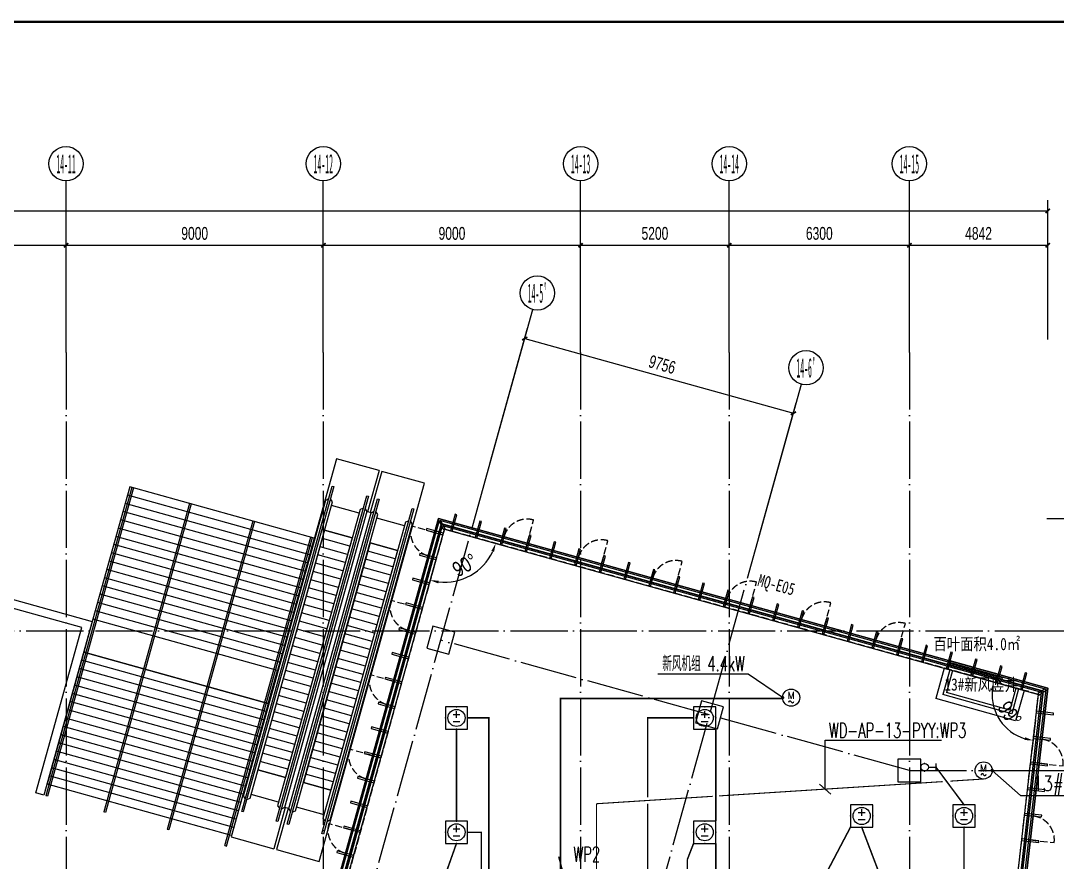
# Model space of a CAD drawing. Extents: x -233336 to 840473, y -28113 to 330904.
# Drawn here: x 84815 to 121074, y 210900 to 240338 of the extents above; entities that cross this region are included whole.
import ezdxf
from ezdxf.enums import TextEntityAlignment as Align
from ezdxf.xclip import XClip

# ---------------------------------------------------------------- set-up
doc = ezdxf.new("R2010")
doc.units = 0
doc.header["$LTSCALE"] = 1000
doc.header["$XCLIPFRAME"] = 2
for name, pattern in [('104-14# 核心筒$0$DOTE', [2.42, 2, -0.2, 0.02, -0.2]), ('14#楼幕墙$0$DASH', [0.35, 0.25, -0.1]), ('DASH', [0.35, 0.25, -0.1]), ('X-104 14#平面$0$$0$DASH', [0.35, 0.25, -0.1])]:
    doc.linetypes.add(name, pattern=pattern)
doc.layers.get('0').update_dxf_attribs({"linetype": 'CONTINUOUS'})
doc.layers.get('Defpoints').update_dxf_attribs({"linetype": 'CONTINUOUS'})
for name, color, linetype in [('104-14# 核心筒$0$01-标注_轴线坐标', 8, 'CONTINUOUS'), ('104-14# 核心筒$0$A-C_玻璃幕墙', 8, 'CONTINUOUS'), ('104-14# 核心筒$0$A_AXIS-轴线', 8, '104-14# 核心筒$0$DOTE'), ('104-14# 核心筒$0$A_STR-砼柱', 8, 'CONTINUOUS'), ('104-14# 核心筒$0$AXIS_TEXT', 7, 'CONTINUOUS'), ('14#楼幕墙$0$A-C_玻璃幕墙', 8, 'CONTINUOUS'), ('14#楼幕墙$0$A-C_窗', 8, 'CONTINUOUS'), ('AXIS_TEXT', 7, 'CONTINUOUS'), ('DIM-动力', 80, 'CONTINUOUS'), ('EQUIP-动力', 80, 'CONTINUOUS'), ('EQUIP-照明', 80, 'CONTINUOUS'), ('WIRE-动力', 50, 'CONTINUOUS'), ('WIRE-动力控制', 160, 'DASH'), ('WIRE-插座', 160, 'CONTINUOUS'), ('X-104 14#平面$0$01-标注_尺寸', 8, 'CONTINUOUS'), ('X-104 14#平面$0$02-TEXT_标注', 9, 'CONTINUOUS'), ('X-104 14#平面$0$02-TEXT_门窗', 9, 'CONTINUOUS'), ('X-104 14#平面$0$A-C_玻璃幕墙', 8, 'CONTINUOUS'), ('X-104 14#平面$0$A-C_窗', 8, 'CONTINUOUS'), ('X-104 14#平面$0$A-E_栏杆', 8, 'CONTINUOUS'), ('X-104 14#平面$0$A-E_楼梯', 8, 'CONTINUOUS'), ('X-104 14#平面$0$A-E_电梯', 8, 'CONTINUOUS'), ('X-104 14#平面$0$A-O_屋面', 8, 'CONTINUOUS'), ('X-104 14#平面$0$A-SUR_保温', 8, 'CONTINUOUS'), ('X-104 14#平面$0$A-TECH_结构', 8, 'CONTINUOUS'), ('X-104 14#平面$0$A_STR-砌块墙', 7, 'CONTINUOUS')]:
    doc.layers.add(name, color=color, linetype=linetype)
doc.layers.add('X-104 14#平面$0$000套内', color=8, linetype='CONTINUOUS', lineweight=30)
doc.layers.add('X-104 14#平面$0$04-不打印_辅助线', color=8, linetype='CONTINUOUS', plot=False)
doc.styles.add('104-14# 核心筒$0$_TCH_AXIS', font='STXIHEI.TTF', dxfattribs={"width": 0.8})
doc.styles.add('104-14# 核心筒$0$_TCH_DIM_T3', font='ros.shx', dxfattribs={"width": 0.705882, "bigfont": 'jd.shx'})
doc.styles.add('_TEL_DIM', font='ROMANS2', dxfattribs={"width": 0.8, "height": 3.5, "bigfont": 'HZDF2'})
doc.styles.add('COMPLEX', font='COMPLEX')
doc.styles.get("Standard").update_dxf_attribs({"font": 'GBENOR', "bigfont": 'GBCBIG'})
doc.styles.add('X-104 14#平面$0$_TCH_DIM_T3', font='ros.shx', dxfattribs={"width": 0.8, "bigfont": 'jd.shx'})
doc.styles.add('X-104 14#平面$0$_TCH_WINDOW', font='STXIHEI.TTF', dxfattribs={"width": 0.75, "height": 3.5})
doc.styles.add('X-104 14#平面$0$Standard', font='STXIHEI.TTF', dxfattribs={"width": 0.8})
doc.dimstyles.new('104-14# 核心筒$0$_TCH_ARCH&&150', dxfattribs={"dimtxt": 446.25, "dimasz": 150, "dimexe": 375, "dimexo": 450, "dimgap": 189.375, "dimtad": 1, "dimdec": 0, "dimzin": 0, "dimdsep": 46, "dimtxsty": '104-14# 核心筒$0$_TCH_DIM_T3', "dimblk": '104-14# 核心筒$0$_ArchTick', "dimcen": 0.09, "dimclrt": 7, "dimazin": 2, "dimtfac": 1, "dimtdec": 0, "dimtix": 1, "dimtmove": 2, "dimatfit": 3, "dimfxl": 0, "dimtolj": 1, "dimtzin": 0, "dimarcsym": 0})
doc.dimstyles.new('X-104 14#平面$0$_TCH_ARROW&&150', dxfattribs={"dimtxt": 525, "dimasz": 300, "dimexe": 375, "dimexo": 450, "dimgap": 150, "dimtad": 1, "dimdec": 0, "dimzin": 0, "dimdsep": 46, "dimtxsty": 'X-104 14#平面$0$_TCH_DIM_T3', "dimcen": 0.09, "dimclrt": 7, "dimazin": 2, "dimtfac": 1, "dimtdec": 0, "dimtix": 1, "dimtmove": 2, "dimatfit": 3, "dimfxl": 0, "dimtolj": 1, "dimtzin": 0, "dimarcsym": 0})

# ---------------------------------------------------------------- blocks, each defined once
blk = doc.blocks.new('$equip$00001811')
blk.add_circle((0, 0), 0.5)
for centre, radius, start, end in [((-0.073, -0.273), 0.0768, 17.22719, 184.21643), ((0.073, -0.227), 0.0769, 197.25914, 5.11794)]:
    blk.add_arc(centre, radius, start, end)
at = {"color": 7, "style": '_TEL_DIM'}
blk.add_attdef('$TEXT$', text='', height=0.4, dxfattribs=at).set_placement((0.001, 0.137), align=Align.MIDDLE_CENTER)
at = {"color": 7, "style": '_TEL_DIM', "flags": 1}
blk.add_attdef('A', text='', height=0.00002, dxfattribs=at).set_placement((0, 0), align=Align.MIDDLE_CENTER)
blk = doc.blocks.new('图框-A1+1-4')
at = {"const_width": 0.5}
blk.add_lwpolyline([(976, 584), (25, 584), (25, 10), (976, 10)], close=True, dxfattribs=at)
blk = doc.blocks.new('14#楼幕墙$0$A$C103B1A8E')
blk.add_lwpolyline([(0, 0), (60, 0), (60, 600), (0, 600)], close=True)
blk = doc.blocks.new('14#楼幕墙$0$A$C678332E3')
blk.add_lwpolyline([(0, 0), (60, 0), (60, 300), (0, 300)], close=True)
blk = doc.blocks.new('14#楼幕墙$0$A$C140B3602')
for name, p, rotation in [('14#楼幕墙$0$A$C678332E3', (83044, 41890), 28.45016047509381), ('14#楼幕墙$0$A$C103B1A8E', (83509, 42400), 163.4518973651107), ('14#楼幕墙$0$A$C103B1A8E', (84372, 42143), 163.4518973651107), ('14#楼幕墙$0$A$C103B1A8E', (82453, 41931), 253.4697301337788), ('14#楼幕墙$0$A$C103B1A8E', (85235, 41887), 163.4518973651107), ('14#楼幕墙$0$A$C103B1A8E', (86097, 41631), 163.4518973651107), ('14#楼幕墙$0$A$C103B1A8E', (86960, 41374), 163.4518973651107), ('14#楼幕墙$0$A$C103B1A8E', (82197, 41068), 253.4697301337788), ('14#楼幕墙$0$A$C103B1A8E', (87823, 41118), 163.4518973651107), ('14#楼幕墙$0$A$C103B1A8E', (88685, 40862), 163.4518973651107), ('14#楼幕墙$0$A$C103B1A8E', (89548, 40605), 163.4518973651107), ('14#楼幕墙$0$A$C103B1A8E', (90411, 40349), 163.4518973651107), ('14#楼幕墙$0$A$C103B1A8E', (81940, 40205), 253.4697301337788), ('14#楼幕墙$0$A$C103B1A8E', (91274, 40092), 163.4518973651107), ('14#楼幕墙$0$A$C103B1A8E', (92136, 39836), 163.4518973651107), ('14#楼幕墙$0$A$C103B1A8E', (92999, 39580), 163.4518973651107), ('14#楼幕墙$0$A$C103B1A8E', (81684, 39343), 253.4697301337788), ('14#楼幕墙$0$A$C103B1A8E', (93862, 39323), 163.4518973651107), ('14#楼幕墙$0$A$C103B1A8E', (94724, 39067), 163.4518973651107), ('14#楼幕墙$0$A$C103B1A8E', (95587, 38811), 163.4518973651107), ('14#楼幕墙$0$A$C103B1A8E', (81428, 38480), 253.4697301337788), ('14#楼幕墙$0$A$C103B1A8E', (96450, 38554), 163.4518973651107), ('14#楼幕墙$0$A$C103B1A8E', (97313, 38298), 163.4518973651107), ('14#楼幕墙$0$A$C103B1A8E', (98175, 38042), 163.4518973651107), ('14#楼幕墙$0$A$C103B1A8E', (99038, 37785), 163.4518973651107), ('14#楼幕墙$0$A$C103B1A8E', (81172, 37617), 253.4697301337788), ('14#楼幕墙$0$A$C103B1A8E', (99901, 37529), 163.4518973651107), ('14#楼幕墙$0$A$C103B1A8E', (100764, 37273), 163.4518973651107), ('14#楼幕墙$0$A$C103B1A8E', (101626, 37016), 163.4518973651107), ('14#楼幕墙$0$A$C103B1A8E', (80916, 36754), 253.4697301337788), ('14#楼幕墙$0$A$C103B1A8E', (102489, 36760), 163.4518973651107), ('14#楼幕墙$0$A$C103B1A8E', (103352, 36504), 163.4518973651107), ('14#楼幕墙$0$A$C678332E3', (103729, 35786), 302.9519313582247), ('14#楼幕墙$0$A$C103B1A8E', (80660, 35891), 253.4697301337788), ('14#楼幕墙$0$A$C103B1A8E', (104255, 35038), 82.45189736510383), ('14#楼幕墙$0$A$C103B1A8E', (80404, 35029), 253.4697301337788), ('14#楼幕墙$0$A$C103B1A8E', (80148, 34166), 253.4697301337788), ('14#楼幕墙$0$A$C103B1A8E', (104136, 34146), 82.45189736510383), ('14#楼幕墙$0$A$C103B1A8E', (104018, 33254), 82.45189736510383), ('14#楼幕墙$0$A$C103B1A8E', (79892, 33303), 253.4697301337788), ('14#楼幕墙$0$A$C103B1A8E', (79636, 32440), 253.4697301337788), ('14#楼幕墙$0$A$C103B1A8E', (103900, 32361), 82.45189736510383), ('14#楼幕墙$0$A$C103B1A8E', (79380, 31577), 253.4697301337788), ('14#楼幕墙$0$A$C103B1A8E', (103782, 31469), 82.45189736510383), ('14#楼幕墙$0$A$C103B1A8E', (79124, 30715), 253.4697301337788), ('14#楼幕墙$0$A$C103B1A8E', (103664, 30577), 82.45189736510383)]:
    blk.add_blockref(name, p, dxfattribs=dict(rotation=rotation))
blk = doc.blocks.new('14#楼幕墙$0$A$C2CD63A88')
at = {"linetype": '14#楼幕墙$0$DASH'}
blk.add_lwpolyline([(0, 670), (0, -170)], dxfattribs=at)
blk.add_arc((0, 670), 840, 270, 0, dxfattribs=at)
blk = doc.blocks.new('14#楼幕墙')
at = {"layer": '14#楼幕墙$0$A-C_玻璃幕墙'}
for p, q in [((92266, 197155), (99427, 222925)), ((94037, 203343), (99462, 222863)), ((94182, 203303), (99566, 222679)), ((99427, 222925), (120742, 216995)), ((99462, 222863), (120687, 216958)), ((99566, 222679), (120524, 216848)), ((94278, 203276), (99636, 222556)), ((99636, 222556), (120415, 216774)), ((117344, 189144), (120524, 216848)), ((117508, 189261), (120687, 216958)), ((117563, 189300), (120742, 216995)), ((117234, 189066), (120415, 216774))]:
    blk.add_line(p, q, dxfattribs=at)
blk.add_lwpolyline([(120742, 216995), (99427, 222925), (92266, 197155), (62308, 195791), (62738, 196820), (22065, 195795), (17309, 179208), (53491, 179840), (52927, 177185), (83500, 178466), (82418, 175654), (109062, 173768), (119297, 188914), (117563, 189300)], close=True, dxfattribs=at)
at = {"layer": '14#楼幕墙$0$A-C_玻璃幕墙', "rotation": 1.000000000000248}
blk.add_blockref('14#楼幕墙$0$A$C140B3602', (17309, 179208), dxfattribs=at)
at = {"layer": '14#楼幕墙$0$A-C_窗'}
for p, rotation in [((102708, 222708), 164.4518973650736), ((98649, 222612), 254.4518973650889), ((105309, 221984), 164.4518973650736), ((107911, 221260), 164.4518973650736), ((110512, 220536), 164.4518973650736), ((113113, 219813), 164.4518973650736), ((97926, 220011), 254.4518973650889), ((115714, 219089), 164.4518973650736), ((97202, 217410), 254.4518973650889), ((121106, 214289), 83.45189736509042), ((96478, 214809), 254.4518973650889), ((120798, 211607), 83.45189736509042), ((95754, 212207), 254.4518973650889)]:
    blk.add_blockref('14#楼幕墙$0$A$C2CD63A88', p, dxfattribs=dict(at, rotation=rotation))
blk = doc.blocks.new('_FZHK')
blk.add_lwpolyline([(-0.5, -0.5), (0.5, -0.5), (0.5, 0.5), (-0.5, 0.5)], close=True)
blk = doc.blocks.new('_AXISO')
blk.add_circle((0, 0), 0.5)
at = {"layer": 'AXIS_TEXT', "style": 'COMPLEX', "width": 1.041667}
blk.add_attdef('A', text='', height=0.56, dxfattribs=at).set_placement((-0.25, -0.28), (0.25, -0.28), align=Align.FIT)
blk = doc.blocks.new('104-14# 核心筒$0$_ArchTick')
at = {"color": 0, "linetype": 'ByBlock', "const_width": 0.4}
blk.add_lwpolyline([(-0.5, -0.5), (0.5, 0.5)], dxfattribs=at)
blk = doc.blocks.new('*D392')
at = {"layer": '104-14# 核心筒$0$01-标注_轴线坐标', "color": 0, "lineweight": -2}
for p, q in [((77400, 229184), (77400, 232859)), ((86400, 229184), (86400, 232859)), ((77400, 232484), (86400, 232484))]:
    blk.add_line(p, q, dxfattribs=at)
at = {"layer": 'Defpoints', "color": 0}
for p in [(86400, 232484), (77400, 228734), (86400, 228734)]:
    blk.add_point(p, dxfattribs=at)
at = {"layer": '104-14# 核心筒$0$01-标注_轴线坐标', "color": 0, "lineweight": -2, "xscale": 150, "yscale": 150, "zscale": 150, "rotation": 180}
blk.add_blockref('104-14# 核心筒$0$_ArchTick', (77400, 232484), dxfattribs=at)
at = {"layer": '104-14# 核心筒$0$01-标注_轴线坐标', "color": 0, "lineweight": -2, "xscale": 150, "yscale": 150, "zscale": 150}
blk.add_blockref('104-14# 核心筒$0$_ArchTick', (86400, 232484), dxfattribs=at)
at = {"layer": '104-14# 核心筒$0$01-标注_轴线坐标', "color": 7, "insert": (81900, 232896), "char_height": 446.2, "attachment_point": 5, "style": '104-14# 核心筒$0$_TCH_DIM_T3'}
blk.add_mtext('\\A1;9000', dxfattribs=at)
blk = doc.blocks.new('*D393')
at = {"layer": '104-14# 核心筒$0$01-标注_轴线坐标', "color": 0, "lineweight": -2}
for p, q in [((86400, 229184), (86400, 232859)), ((95400, 229184), (95400, 232859)), ((86400, 232484), (95400, 232484))]:
    blk.add_line(p, q, dxfattribs=at)
at = {"layer": 'Defpoints', "color": 0}
for p in [(95400, 232484), (86400, 228734), (95400, 228734)]:
    blk.add_point(p, dxfattribs=at)
at = {"layer": '104-14# 核心筒$0$01-标注_轴线坐标', "color": 0, "lineweight": -2, "xscale": 150, "yscale": 150, "zscale": 150, "rotation": 180}
blk.add_blockref('104-14# 核心筒$0$_ArchTick', (86400, 232484), dxfattribs=at)
at = {"layer": '104-14# 核心筒$0$01-标注_轴线坐标', "color": 0, "lineweight": -2, "xscale": 150, "yscale": 150, "zscale": 150}
blk.add_blockref('104-14# 核心筒$0$_ArchTick', (95400, 232484), dxfattribs=at)
at = {"layer": '104-14# 核心筒$0$01-标注_轴线坐标', "color": 7, "insert": (90900, 232896), "char_height": 446.2, "attachment_point": 5, "style": '104-14# 核心筒$0$_TCH_DIM_T3'}
blk.add_mtext('\\A1;9000', dxfattribs=at)
blk = doc.blocks.new('*D394')
at = {"layer": '104-14# 核心筒$0$01-标注_轴线坐标', "color": 0, "lineweight": -2}
for p, q in [((95400, 229184), (95400, 232859)), ((104400, 229184), (104400, 232859)), ((95400, 232484), (104400, 232484))]:
    blk.add_line(p, q, dxfattribs=at)
at = {"layer": 'Defpoints', "color": 0}
for p in [(104400, 232484), (95400, 228734), (104400, 228734)]:
    blk.add_point(p, dxfattribs=at)
at = {"layer": '104-14# 核心筒$0$01-标注_轴线坐标', "color": 0, "lineweight": -2, "xscale": 150, "yscale": 150, "zscale": 150, "rotation": 180}
blk.add_blockref('104-14# 核心筒$0$_ArchTick', (95400, 232484), dxfattribs=at)
at = {"layer": '104-14# 核心筒$0$01-标注_轴线坐标', "color": 0, "lineweight": -2, "xscale": 150, "yscale": 150, "zscale": 150}
blk.add_blockref('104-14# 核心筒$0$_ArchTick', (104400, 232484), dxfattribs=at)
at = {"layer": '104-14# 核心筒$0$01-标注_轴线坐标', "color": 7, "insert": (99900, 232896), "char_height": 446.2, "attachment_point": 5, "style": '104-14# 核心筒$0$_TCH_DIM_T3'}
blk.add_mtext('\\A1;9000', dxfattribs=at)
blk = doc.blocks.new('*D395')
at = {"layer": '104-14# 核心筒$0$01-标注_轴线坐标', "color": 0, "lineweight": -2}
for p, q in [((104400, 229184), (104400, 232859)), ((109600, 229184), (109600, 232859)), ((104400, 232484), (109600, 232484))]:
    blk.add_line(p, q, dxfattribs=at)
at = {"layer": 'Defpoints', "color": 0}
for p in [(109600, 232484), (104400, 228734), (109600, 228734)]:
    blk.add_point(p, dxfattribs=at)
at = {"layer": '104-14# 核心筒$0$01-标注_轴线坐标', "color": 0, "lineweight": -2, "xscale": 150, "yscale": 150, "zscale": 150, "rotation": 180}
blk.add_blockref('104-14# 核心筒$0$_ArchTick', (104400, 232484), dxfattribs=at)
at = {"layer": '104-14# 核心筒$0$01-标注_轴线坐标', "color": 0, "lineweight": -2, "xscale": 150, "yscale": 150, "zscale": 150}
blk.add_blockref('104-14# 核心筒$0$_ArchTick', (109600, 232484), dxfattribs=at)
at = {"layer": '104-14# 核心筒$0$01-标注_轴线坐标', "color": 7, "insert": (107000, 232896), "char_height": 446.2, "attachment_point": 5, "style": '104-14# 核心筒$0$_TCH_DIM_T3'}
blk.add_mtext('\\A1;5200', dxfattribs=at)
blk = doc.blocks.new('*D396')
at = {"layer": '104-14# 核心筒$0$01-标注_轴线坐标', "color": 0, "lineweight": -2}
for p, q in [((109600, 229184), (109600, 232859)), ((115900, 229184), (115900, 232859)), ((109600, 232484), (115900, 232484))]:
    blk.add_line(p, q, dxfattribs=at)
at = {"layer": 'Defpoints', "color": 0}
for p in [(115900, 232484), (109600, 228734), (115900, 228734)]:
    blk.add_point(p, dxfattribs=at)
at = {"layer": '104-14# 核心筒$0$01-标注_轴线坐标', "color": 0, "lineweight": -2, "xscale": 150, "yscale": 150, "zscale": 150, "rotation": 180}
blk.add_blockref('104-14# 核心筒$0$_ArchTick', (109600, 232484), dxfattribs=at)
at = {"layer": '104-14# 核心筒$0$01-标注_轴线坐标', "color": 0, "lineweight": -2, "xscale": 150, "yscale": 150, "zscale": 150}
blk.add_blockref('104-14# 核心筒$0$_ArchTick', (115900, 232484), dxfattribs=at)
at = {"layer": '104-14# 核心筒$0$01-标注_轴线坐标', "color": 7, "insert": (112750, 232896), "char_height": 446.2, "attachment_point": 5, "style": '104-14# 核心筒$0$_TCH_DIM_T3'}
blk.add_mtext('\\A1;6300', dxfattribs=at)
blk = doc.blocks.new('*D397')
at = {"layer": '104-14# 核心筒$0$01-标注_轴线坐标', "color": 0, "lineweight": -2}
for p, q in [((115900, 229184), (115900, 232859)), ((120742, 229184), (120742, 232859)), ((115900, 232484), (120742, 232484))]:
    blk.add_line(p, q, dxfattribs=at)
at = {"layer": 'Defpoints', "color": 0}
for p in [(120742, 232484), (115900, 228734), (120742, 228734)]:
    blk.add_point(p, dxfattribs=at)
at = {"layer": '104-14# 核心筒$0$01-标注_轴线坐标', "color": 0, "lineweight": -2, "xscale": 150, "yscale": 150, "zscale": 150, "rotation": 180}
blk.add_blockref('104-14# 核心筒$0$_ArchTick', (115900, 232484), dxfattribs=at)
at = {"layer": '104-14# 核心筒$0$01-标注_轴线坐标', "color": 0, "lineweight": -2, "xscale": 150, "yscale": 150, "zscale": 150}
blk.add_blockref('104-14# 核心筒$0$_ArchTick', (120742, 232484), dxfattribs=at)
at = {"layer": '104-14# 核心筒$0$01-标注_轴线坐标', "color": 7, "insert": (118321, 232896), "char_height": 446.2, "attachment_point": 5, "style": '104-14# 核心筒$0$_TCH_DIM_T3'}
blk.add_mtext('\\A1;4842', dxfattribs=at)
blk = doc.blocks.new('*D417')
at = {"layer": '104-14# 核心筒$0$01-标注_轴线坐标', "color": 0, "lineweight": -2}
for p, q in [((120710, 214110), (124385, 214110)), ((124010, 210000), (124010, 214110)), ((120710, 210000), (124385, 210000))]:
    blk.add_line(p, q, dxfattribs=at)
at = {"layer": 'Defpoints', "color": 0}
for p in [(120260, 214110), (124010, 214110), (120260, 210000)]:
    blk.add_point(p, dxfattribs=at)
at = {"layer": '104-14# 核心筒$0$01-标注_轴线坐标', "color": 0, "lineweight": -2, "xscale": 150, "yscale": 150, "zscale": 150}
for p, rotation in [((124010, 214110), 90), ((124010, 210000), 270)]:
    blk.add_blockref('104-14# 核心筒$0$_ArchTick', p, dxfattribs=dict(at, rotation=rotation))
at = {"layer": '104-14# 核心筒$0$01-标注_轴线坐标', "color": 7, "insert": (123597, 212055), "char_height": 446.2, "attachment_point": 5, "rotation": 90, "style": '104-14# 核心筒$0$_TCH_DIM_T3'}
blk.add_mtext('\\A1;4110', dxfattribs=at)
blk = doc.blocks.new('*D418')
at = {"layer": '104-14# 核心筒$0$01-标注_轴线坐标', "color": 0, "lineweight": -2}
for p, q in [((120710, 219000), (124385, 219000)), ((124010, 214110), (124010, 219000)), ((120710, 214110), (124385, 214110))]:
    blk.add_line(p, q, dxfattribs=at)
at = {"layer": 'Defpoints', "color": 0}
for p in [(120260, 219000), (124010, 219000), (120260, 214110)]:
    blk.add_point(p, dxfattribs=at)
at = {"layer": '104-14# 核心筒$0$01-标注_轴线坐标', "color": 0, "lineweight": -2, "xscale": 150, "yscale": 150, "zscale": 150}
for p, rotation in [((124010, 219000), 90), ((124010, 214110), 270)]:
    blk.add_blockref('104-14# 核心筒$0$_ArchTick', p, dxfattribs=dict(at, rotation=rotation))
at = {"layer": '104-14# 核心筒$0$01-标注_轴线坐标', "color": 7, "insert": (123597, 216555), "char_height": 446.2, "attachment_point": 5, "rotation": 90, "style": '104-14# 核心筒$0$_TCH_DIM_T3'}
blk.add_mtext('\\A1;4890', dxfattribs=at)
blk = doc.blocks.new('*D419')
at = {"layer": '104-14# 核心筒$0$01-标注_轴线坐标', "color": 0, "lineweight": -2}
for p, q in [((120710, 222925), (124385, 222925)), ((124010, 219000), (124010, 222925)), ((120710, 219000), (124385, 219000))]:
    blk.add_line(p, q, dxfattribs=at)
at = {"layer": 'Defpoints', "color": 0}
for p in [(120260, 222925), (124010, 222925), (120260, 219000)]:
    blk.add_point(p, dxfattribs=at)
at = {"layer": '104-14# 核心筒$0$01-标注_轴线坐标', "color": 0, "lineweight": -2, "xscale": 150, "yscale": 150, "zscale": 150}
for p, rotation in [((124010, 222925), 90), ((124010, 219000), 270)]:
    blk.add_blockref('104-14# 核心筒$0$_ArchTick', p, dxfattribs=dict(at, rotation=rotation))
at = {"layer": '104-14# 核心筒$0$01-标注_轴线坐标', "color": 7, "insert": (123597, 220963), "char_height": 446.2, "attachment_point": 5, "rotation": 90, "style": '104-14# 核心筒$0$_TCH_DIM_T3'}
blk.add_mtext('\\A1;3925', dxfattribs=at)
blk = doc.blocks.new('*D420')
at = {"layer": '104-14# 核心筒$0$01-标注_轴线坐标', "color": 0, "lineweight": -2}
for p, q in [((101239, 224885), (102545, 229581)), ((102445, 229220), (111844, 226605)), ((110638, 222269), (111944, 226966))]:
    blk.add_line(p, q, dxfattribs=at)
at = {"layer": 'Defpoints', "color": 0}
for p in [(111844, 226605), (101118, 224451), (110517, 221836)]:
    blk.add_point(p, dxfattribs=at)
at = {"layer": '104-14# 核心筒$0$01-标注_轴线坐标', "color": 0, "lineweight": -2, "xscale": 150, "yscale": 150, "zscale": 150}
for p, rotation in [((102445, 229220), 164.451897364515), ((111844, 226605), 344.451897364515)]:
    blk.add_blockref('104-14# 核心筒$0$_ArchTick', p, dxfattribs=dict(at, rotation=rotation))
at = {"layer": '104-14# 核心筒$0$01-标注_轴线坐标', "color": 7, "insert": (107255, 228310), "char_height": 446.2, "attachment_point": 5, "rotation": 344.4519, "style": '104-14# 核心筒$0$_TCH_DIM_T3'}
blk.add_mtext('\\A1;9756', dxfattribs=at)
blk = doc.blocks.new('*D474')
at = {"layer": '104-14# 核心筒$0$01-标注_轴线坐标', "color": 0, "lineweight": -2}
for p, q in [((-6010, 229184), (-6010, 234059)), ((120742, 229184), (120742, 234059)), ((-6010, 233684), (120742, 233684))]:
    blk.add_line(p, q, dxfattribs=at)
at = {"layer": 'Defpoints', "color": 0}
for p in [(120742, 233684), (-6010, 228734), (120742, 228734)]:
    blk.add_point(p, dxfattribs=at)
at = {"layer": '104-14# 核心筒$0$01-标注_轴线坐标', "color": 0, "lineweight": -2, "xscale": 150, "yscale": 150, "zscale": 150, "rotation": 180}
blk.add_blockref('104-14# 核心筒$0$_ArchTick', (-6010, 233684), dxfattribs=at)
at = {"layer": '104-14# 核心筒$0$01-标注_轴线坐标', "color": 0, "lineweight": -2, "xscale": 150, "yscale": 150, "zscale": 150}
blk.add_blockref('104-14# 核心筒$0$_ArchTick', (120742, 233684), dxfattribs=at)
at = {"layer": '104-14# 核心筒$0$01-标注_轴线坐标', "color": 7, "insert": (57366, 234096), "char_height": 446.2, "attachment_point": 5, "style": '104-14# 核心筒$0$_TCH_DIM_T3'}
blk.add_mtext('\\A1;126752', dxfattribs=at)
blk = doc.blocks.new('*D476')
at = {"layer": '104-14# 核心筒$0$01-标注_轴线坐标', "color": 0, "lineweight": -2}
for p, q in [((120710, 222925), (125585, 222925)), ((125210, 173284), (125210, 222925)), ((120710, 173284), (125585, 173284))]:
    blk.add_line(p, q, dxfattribs=at)
at = {"layer": 'Defpoints', "color": 0}
for p in [(120260, 222925), (125210, 222925), (120260, 173284)]:
    blk.add_point(p, dxfattribs=at)
at = {"layer": '104-14# 核心筒$0$01-标注_轴线坐标', "color": 0, "lineweight": -2, "xscale": 150, "yscale": 150, "zscale": 150}
for p, rotation in [((125210, 222925), 90), ((125210, 173284), 270)]:
    blk.add_blockref('104-14# 核心筒$0$_ArchTick', p, dxfattribs=dict(at, rotation=rotation))
at = {"layer": '104-14# 核心筒$0$01-标注_轴线坐标', "color": 7, "insert": (124797, 198104), "char_height": 446.2, "attachment_point": 5, "rotation": 90, "style": '104-14# 核心筒$0$_TCH_DIM_T3'}
blk.add_mtext('\\A1;49641', dxfattribs=at)
blk = doc.blocks.new('*U63')
h = blk.add_hatch()
h.set_pattern_fill('ANSI31', color=256, scale=50)
h.set_pattern_definition([(45, (-55312.376, 120006.8), (-56.1266, 56.1266), [])])
h.paths.add_polyline_path([(-840, 100), (0, 100), (0, 200), (-840, 200)])
for points in [[(-840, 0), (0, 0), (0, 300), (-840, 300)], [(-840, 100), (0, 100), (0, 200), (-840, 200)]]:
    blk.add_lwpolyline(points, close=True)
blk = doc.blocks.new('*D224')
at = {"layer": 'Defpoints', "color": 0}
for p in [(119976, 216896), (120415, 216774), (118867, 216288), (120363, 216322)]:
    blk.add_point(p, dxfattribs=at)
at = {"layer": 'X-104 14#平面$0$01-标注_尺寸', "color": 0, "lineweight": -2}
for p, q in [((119542, 217017), (118490, 217310)), ((120311, 215875), (120187, 214790))]:
    blk.add_line(p, q, dxfattribs=at)
blk.add_arc((120415, 216774), 1623, 175.0598, 252.8439, dxfattribs=at)
at = {"layer": 'X-104 14#平面$0$01-标注_尺寸', "color": 0}
for points in [[(118749, 216923), (118847, 216905), (118851, 217209)], [(119946, 215273), (119926, 215175), (120230, 215162)]]:
    blk.add_solid(points, dxfattribs=at)
at = {"layer": 'X-104 14#平面$0$01-标注_尺寸', "color": 7, "insert": (119411, 216098), "char_height": 525, "attachment_point": 5, "rotation": 303.9519, "style": 'X-104 14#平面$0$_TCH_DIM_T3'}
blk.add_mtext('\\A1;99%%d', dxfattribs=at)
blk = doc.blocks.new('*D241')
at = {"layer": 'Defpoints', "color": 0}
for p in [(99636, 222556), (100206, 222397), (99477, 221985), (100100, 220752)]:
    blk.add_point(p, dxfattribs=at)
at = {"layer": 'X-104 14#平面$0$01-标注_尺寸', "color": 0, "lineweight": -2}
for p, q in [((100640, 222276), (101791, 221956)), ((99356, 221551), (99036, 220400))]:
    blk.add_line(p, q, dxfattribs=at)
blk.add_arc((99636, 222556), 1862, 263.6908, 335.213, dxfattribs=at)
at = {"layer": 'X-104 14#平面$0$01-标注_尺寸', "color": 0}
for points in [[(101280, 221792), (101373, 221758), (101430, 222056)], [(99421, 220655), (99440, 220753), (99136, 220761)]]:
    blk.add_solid(points, dxfattribs=at)
at = {"layer": 'X-104 14#平面$0$01-标注_尺寸', "color": 7, "insert": (100348, 221293), "char_height": 525, "attachment_point": 5, "rotation": 29.4519, "style": 'X-104 14#平面$0$_TCH_DIM_T3'}
blk.add_mtext('\\A1;90%%d', dxfattribs=at)
blk = doc.blocks.new('$equip$00001344')
for p, q in [((0.65, 0.65), (-0.65, 0.65)), ((-0.65, 0.65), (-0.65, -0.65)), ((0.65, -0.65), (0.65, 0.65)), ((-0.2, 0.2), (0.2, 0.2)), ((0, 0), (0, 0.4)), ((-0.2, -0.2), (0.2, -0.2)), ((-0.65, -0.65), (0.65, -0.65))]:
    blk.add_line(p, q)
blk.add_circle((0, 0), 0.5)
for p in [(0, 0.65), (-0.65, 0), (0.65, 0), (0, -0.65)]:
    blk.add_point(p)
at = {"flags": 9}
blk.add_attdef('A', (0, 0), '', height=0.00002, dxfattribs=at)
blk = doc.blocks.new('$equip$00002672')
for p, q in [((0.222, 0.889), (-0.222, 0.889)), ((0, 0.444), (0, 0.889))]:
    blk.add_line(p, q)
blk.add_circle((0, 0.222), 0.222)
for p in [(0, 0.889), (-0.222, 0.222), (0, 0), (0.222, 0.222)]:
    blk.add_point(p)
at = {"color": 7, "style": '_TEL_DIM', "flags": 1}
for tag in ['A', 'REMARK']:
    blk.add_attdef(tag, text='', height=0.00002, dxfattribs=at).set_placement((0, 0), align=Align.MIDDLE_CENTER)
blk = doc.blocks.new('104-14# 核心筒')
at = {"layer": '104-14# 核心筒$0$01-标注_轴线坐标'}
for p, q in [((86400, 228733.6), (86400, 234733.6)), ((95400, 228733.6), (95400, 234733.6)), ((104400, 228733.6), (104400, 234733.6)), ((109600, 228733.6), (109600, 234733.6)), ((115900, 228733.6), (115900, 234733.6)), ((101118.5, 224453.2), (102726.8, 230233.7)), ((110517.7, 221838.1), (112126, 227618.5)), ((120259.9, 219000), (126259.9, 219000)), ((120259.9, 214110.4), (126259.9, 214110.4))]:
    blk.add_line(p, q, dxfattribs=at)
for centre in [(102887.6, 230811.7), (112286.8, 228196.6)]:
    blk.add_circle(centre, 600, dxfattribs=at)
at = {"layer": '104-14# 核心筒$0$A-C_玻璃幕墙'}
blk.add_lwpolyline([(82417.6, 175653.6), (83499.8, 178465.9), (52926.6, 177184.7), (53491, 179839.8), (17309.3, 179208.2), (22065.4, 195794.6), (62738.3, 196820), (62307.5, 195791.2), (92265.6, 197155.1), (99426.9, 222925), (120741.8, 216994.6), (117562.9, 189300.5), (119297.3, 188914.5), (109062.3, 173767.9), (82417.6, 175653.6)], dxfattribs=at)
at = {"layer": '104-14# 核心筒$0$A_AXIS-轴线'}
for p, q in [((86400, 228733.6), (86400, 169654.9)), ((95400, 228733.6), (95400, 169654.9)), ((104400, 228733.6), (104400, 169654.9)), ((109600, 228733.6), (109600, 169654.9)), ((115900, 228733.6), (115900, 169654.9)), ((95400, 203900), (101117.9, 224451.1)), ((104400, 199850), (110517.1, 221836)), ((-9370.1, 219000), (120259.9, 219000)), ((115900, 214110.4), (99509.6, 218670.7))]:
    blk.add_line(p, q, dxfattribs=at)
blk.add_lwpolyline([(115900, 214110.4), (120259.9, 214110.4)], dxfattribs=at)
at = {"layer": '104-14# 核心筒$0$01-标注_轴线坐标'}
ref = blk.add_blockref('_AXISO', (86400, 235333.6), dxfattribs=dict(at, xscale=1200, yscale=1200, zscale=1200))
ref.add_attrib('A', '14-11', dxfattribs={"layer": '104-14# 核心筒$0$AXIS_TEXT', "height": 678.82, "style": '104-14# 核心筒$0$_TCH_AXIS', "width": 0.366464}).set_placement((86060.6, 234994.2), (86739.4, 234994.2), align=Align.FIT)
ref = blk.add_blockref('_AXISO', (95400, 235333.6), dxfattribs=dict(at, xscale=1200, yscale=1200, zscale=1200))
ref.add_attrib('A', '14-12', dxfattribs={"layer": '104-14# 核心筒$0$AXIS_TEXT', "height": 678.82, "style": '104-14# 核心筒$0$_TCH_AXIS', "width": 0.366464}).set_placement((95060.6, 234994.2), (95739.4, 234994.2), align=Align.FIT)
ref = blk.add_blockref('_AXISO', (104400, 235333.6), dxfattribs=dict(at, xscale=1200, yscale=1200, zscale=1200))
ref.add_attrib('A', '14-13', dxfattribs={"layer": '104-14# 核心筒$0$AXIS_TEXT', "height": 678.82, "style": '104-14# 核心筒$0$_TCH_AXIS', "width": 0.366464}).set_placement((104060.6, 234994.2), (104739.4, 234994.2), align=Align.FIT)
ref = blk.add_blockref('_AXISO', (109600, 235333.6), dxfattribs=dict(at, xscale=1200, yscale=1200, zscale=1200))
ref.add_attrib('A', '14-14', dxfattribs={"layer": '104-14# 核心筒$0$AXIS_TEXT', "height": 678.82, "style": '104-14# 核心筒$0$_TCH_AXIS', "width": 0.366464}).set_placement((109260.6, 234994.2), (109939.4, 234994.2), align=Align.FIT)
ref = blk.add_blockref('_AXISO', (115900, 235333.6), dxfattribs=dict(at, xscale=1200, yscale=1200, zscale=1200))
ref.add_attrib('A', '14-15', dxfattribs={"layer": '104-14# 核心筒$0$AXIS_TEXT', "height": 678.82, "style": '104-14# 核心筒$0$_TCH_AXIS', "width": 0.366464}).set_placement((115560.6, 234994.2), (116239.4, 234994.2), align=Align.FIT)
at = {"layer": '104-14# 核心筒$0$A_STR-砼柱'}
for p, xscale, yscale, zscale, rotation in [((99509.6, 218670.7), 799.9999999999911, 799.9999999999911, 799.9999999999911, 344.4518973650904), ((108908.8, 216055.5), 800.0000000000051, 800.0000000000051, 800.0000000000051, 344.4518973650906)]:
    blk.add_blockref('_FZHK', p, dxfattribs=dict(at, xscale=xscale, yscale=yscale, zscale=zscale, rotation=rotation))
at = {"layer": '104-14# 核心筒$0$A_STR-砼柱', "xscale": 800, "yscale": 800, "zscale": 800}
blk.add_blockref('_FZHK', (115900, 214110.4), dxfattribs=at)
at = {"layer": '104-14# 核心筒$0$01-标注_轴线坐标', "color": 7, "style": '104-14# 核心筒$0$_TCH_AXIS', "width": 0.425981}
for s, p, p2 in [("14-5'", (102548.2, 230472.3), (103227, 230472.3)), ("14-6'", (111947.4, 227857.2), (112626.2, 227857.2))]:
    blk.add_text(s, height=678.82, dxfattribs=at).set_placement(p, p2, align=Align.FIT)
at = {"layer": '104-14# 核心筒$0$01-标注_轴线坐标'}
for p1, p2, distance, text, picture, middle in [((-6009.8, 228733.6), (120741.8, 228733.6), 4950, '126752', '*D474', (57366, 234096.1)), ((77400, 228733.6), (86400, 228733.6), 3750, '9000', '*D392', (81900, 232896.1)), ((86400, 228733.6), (95400, 228733.6), 3750, '9000', '*D393', (90900, 232896.1)), ((95400, 228733.6), (104400, 228733.6), 3750, '9000', '*D394', (99900, 232896.1)), ((104400, 228733.6), (109600, 228733.6), 3750, '5200', '*D395', (107000, 232896.1)), ((109600, 228733.6), (115900, 228733.6), 3750, '6300', '*D396', (112750, 232896.1)), ((115900, 228733.6), (120741.8, 228733.6), 3750, '4842', '*D397', (118320.9, 232896.1)), ((101117.9, 224451.1), (110517.1, 221836), 4950, '9756', '*D420', (107254.9, 228309.8)), ((120259.9, 219000), (120259.9, 222925), -3750, '3925', '*D419', (123597.4, 220962.5)), ((120259.9, 173283.6), (120259.9, 222925), -4950, '49641', '*D476', (124797.4, 198104.3)), ((120259.9, 214110.4), (120259.9, 219000), -3750, '4890', '*D418', (123597.4, 216555.2)), ((120259.9, 210000), (120259.9, 214110.4), -3750, '4110', '*D417', (123597.4, 212055.2))]:
    dim = blk.add_aligned_dim(p1=p1, p2=p2, distance=distance, text=text, dimstyle='104-14# 核心筒$0$_TCH_ARCH&&150', dxfattribs=at)
    dim.commit()
    dim.dimension.update_dxf_attribs({"geometry": picture, "text_midpoint": middle})
blk = doc.blocks.new('X-104 14#平面')
at = {"layer": 'X-104 14#平面$0$000套内'}
blk.add_lwpolyline([(115950, 189400), (115950, 189200), (117249.4, 189200), (117398.5, 189183.4), (120578.2, 216884.4), (99531.2, 222740.3), (92350, 196898.5), (92350, 194099.9), (95650, 194099.9), (95650, 199600), (104650, 199600), (104650, 200600), (107550, 200600), (107550, 201000), (115950, 201000)], close=True, dxfattribs=at)
at = {"layer": 'X-104 14#平面$0$A-C_玻璃幕墙'}
blk.add_lwpolyline([(82417.6, 175653.6), (83499.8, 178465.9), (52926.6, 177184.7), (53491, 179839.8), (17309.3, 179208.2), (22065.4, 195794.6), (62738.3, 196820), (62307.5, 195791.2), (92265.6, 197155.1), (99426.9, 222925), (120741.8, 216994.6), (117562.9, 189300.5), (119297.3, 188914.5), (109062.3, 173767.9), (82417.6, 175653.6)], dxfattribs=at)
at = {"layer": 'X-104 14#平面$0$A-E_栏杆'}
for p, q in [((88696.3, 224014.7), (85694.2, 213224.6)), ((88754.1, 223998.6), (85752, 213208.5)), ((88754.1, 223998.6), (88696.3, 224014.7)), ((90719.5, 223451.8), (87717.4, 212661.7)), ((90777.3, 223435.7), (87775.2, 212645.6)), ((90777.3, 223435.7), (90719.5, 223451.8)), ((92935.3, 222835.3), (89933.2, 212045.1)), ((92993.1, 222819.2), (89991, 212029.1)), ((92993.1, 222819.2), (92935.3, 222835.3)), ((91956.3, 211482.2), (94958.5, 222272.4)), ((94958.5, 222272.4), (95016.3, 222256.3)), ((92014.1, 211466.2), (95016.3, 222256.3)), ((85752, 213208.5), (85694.2, 213224.6)), ((87775.2, 212645.6), (87717.4, 212661.7)), ((89991, 212029.1), (89933.2, 212045.1)), ((91956.3, 211482.2), (92014.1, 211466.2))]:
    blk.add_line(p, q, dxfattribs=at)
at = {"layer": 'X-104 14#平面$0$A-E_楼梯'}
for p, q in [((95856.7, 225015.5), (92175.3, 211784)), ((97348, 224600.5), (95856.7, 225015.5)), ((97348, 224600.5), (96946.6, 223157.8)), ((97444.3, 224573.7), (97042.9, 223131)), ((98935.7, 224158.8), (97444.3, 224573.7)), ((95254.3, 210927.4), (98935.7, 224158.8)), ((92543.8, 212679.5), (95709.7, 224058.3)), ((95767.5, 224042.2), (92601.6, 212663.5)), ((93755.8, 212342.3), (96921.7, 223721.1)), ((95709.7, 224058.3), (95767.5, 224042.2)), ((96921.7, 223721.1), (96979.5, 223705)), ((92604.6, 213219), (95483.2, 223565)), ((92837.1, 213140.5), (95722.8, 223512.1)), ((96979.5, 223705), (93813.6, 212326.3)), ((94131.5, 212237.8), (97297.4, 223616.6)), ((97355.2, 223600.5), (94189.3, 212221.7)), ((95483.2, 223565), (95589.1, 223624.8)), ((95722.8, 223512.1), (95646.9, 223608.7)), ((96650.6, 223116.1), (95687.2, 223384.2)), ((97297.4, 223616.6), (97355.2, 223600.5)), ((96686.2, 223244), (93800.5, 212872.5)), ((96918.7, 223165.6), (94040.1, 212819.6)), ((94192.3, 212777.2), (97070.9, 223123.2)), ((94424.8, 212698.8), (97310.5, 223070.3)), ((95343.5, 211900.6), (98509.4, 223279.4)), ((98567.2, 223263.3), (95401.3, 211884.5)), ((96801.1, 223287.6), (96686.2, 223244)), ((96858.9, 223271.5), (96918.7, 223165.6)), ((97070.9, 223123.2), (96918.7, 223165.6)), ((97070.9, 223123.2), (97176.8, 223183)), ((97310.5, 223070.3), (97234.6, 223167)), ((98509.4, 223279.4), (98567.2, 223263.3)), ((98273.9, 222802.3), (95388.2, 212430.7)), ((98506.4, 222723.9), (95627.8, 212377.8)), ((98238.3, 222674.4), (97274.9, 222942.4)), ((98388.8, 222845.8), (98273.9, 222802.3)), ((98446.6, 222829.8), (98506.4, 222723.9)), ((95446, 222517.1), (93113.9, 214135.5)), ((96409.4, 222249.1), (95446, 222517.1)), ((95446, 222517.1), (96409.4, 222249.1)), ((96409.4, 222249.1), (94077.3, 213867.4)), ((97033.6, 222075.4), (94701.6, 213693.8)), ((96248.5, 221671), (95285.1, 221939.1)), ((96328.9, 221960.1), (95365.5, 222228.1)), ((97997.1, 221807.3), (97033.6, 222075.4)), ((97033.6, 222075.4), (97997.1, 221807.3)), ((96168.1, 221382), (95204.7, 221650.1)), ((97997.1, 221807.3), (95665, 213425.7)), ((97916.6, 221518.3), (96953.2, 221786.4)), ((96087.7, 221093), (95124.3, 221361)), ((97755.8, 220940.3), (96792.4, 221208.3)), ((97836.2, 221229.3), (96872.8, 221497.3)), ((96007.3, 220804), (95043.9, 221072)), ((97675.4, 220651.2), (96712, 220919.3)), ((95846.5, 220225.9), (94883.1, 220494)), ((95926.9, 220514.9), (94963.5, 220783)), ((97595, 220362.2), (96631.6, 220630.3)), ((95766, 219936.9), (94802.6, 220205)), ((97514.6, 220073.2), (96551.2, 220341.3)), ((95685.6, 219647.9), (94722.2, 219915.9)), ((97353.7, 219495.2), (96390.3, 219763.2)), ((97434.2, 219784.2), (96470.7, 220052.2)), ((95605.2, 219358.9), (94641.8, 219626.9)), ((97273.3, 219206.1), (96309.9, 219474.2)), ((95444.4, 218780.8), (94481, 219048.9)), ((95524.8, 219069.8), (94561.4, 219337.9)), ((97192.9, 218917.1), (96229.5, 219185.2)), ((95364, 218491.8), (94400.6, 218759.8)), ((97112.5, 218628.1), (96149.1, 218896.1)), ((95283.6, 218202.8), (94320.2, 218470.8)), ((96951.7, 218050.1), (95988.3, 218318.1)), ((97032.1, 218339.1), (96068.7, 218607.1)), ((95203.1, 217913.8), (94239.7, 218181.8)), ((96871.3, 217761), (95907.8, 218029.1)), ((95042.3, 217335.7), (94078.9, 217603.8)), ((95122.7, 217624.7), (94159.3, 217892.8)), ((96790.8, 217472), (95827.4, 217740.1)), ((94961.9, 217046.7), (93998.5, 217314.7)), ((96710.4, 217183), (95747, 217451)), ((94881.5, 216757.7), (93918.1, 217025.7)), ((96549.6, 216604.9), (95586.2, 216873)), ((96630, 216894), (95666.6, 217162)), ((94801.1, 216468.6), (93837.7, 216736.7)), ((96469.2, 216315.9), (95505.8, 216584)), ((94640.2, 215890.6), (93676.8, 216158.6)), ((94720.7, 216179.6), (93757.3, 216447.7)), ((96388.8, 216026.9), (95425.4, 216294.9)), ((94559.8, 215601.6), (93596.4, 215869.6)), ((96308.4, 215737.9), (95344.9, 216005.9)), ((94479.4, 215312.6), (93516, 215580.6)), ((96147.5, 215159.8), (95184.1, 215427.9)), ((96227.9, 215448.9), (95264.5, 215716.9)), ((94399, 215023.5), (93435.6, 215291.6)), ((96067.1, 214870.8), (95103.7, 215138.9)), ((94238.2, 214445.5), (93274.8, 214713.5)), ((94318.6, 214734.5), (93355.2, 215002.6)), ((95986.7, 214581.8), (95023.3, 214849.8)), ((94157.8, 214156.5), (93194.4, 214424.5)), ((95906.3, 214292.8), (94942.9, 214560.8)), ((94077.3, 213867.4), (93113.9, 214135.5)), ((93113.9, 214135.5), (94077.3, 213867.4)), ((95745.5, 213714.7), (94782, 213982.8)), ((95825.9, 214003.7), (94862.5, 214271.8)), ((95665, 213425.7), (94701.6, 213693.8)), ((94701.6, 213693.8), (95665, 213425.7)), ((92664.4, 213113.1), (92604.6, 213219)), ((93836.1, 213000.4), (92872.7, 213268.4)), ((92722.2, 213097), (92837.1, 213140.5)), ((93800.5, 212872.5), (93876.4, 212775.9)), ((92601.6, 212663.5), (92543.8, 212679.5)), ((94068, 212811.8), (93666.6, 211369.1)), ((94164.4, 212785), (93763, 211342.3)), ((94040.1, 212819.6), (93934.2, 212759.8)), ((94192.3, 212777.2), (94040.1, 212819.6)), ((94252.1, 212671.3), (94192.3, 212777.2)), ((94309.9, 212655.2), (94424.8, 212698.8)), ((95423.8, 212558.6), (94460.4, 212826.7)), ((93813.6, 212326.3), (93755.8, 212342.3)), ((94189.3, 212221.7), (94131.5, 212237.8)), ((95388.2, 212430.7), (95464.1, 212334.1)), ((95627.8, 212377.8), (95521.9, 212318)), ((92175.3, 211784), (93666.6, 211369.1)), ((95401.3, 211884.5), (95343.5, 211900.6)), ((93763, 211342.3), (95254.3, 210927.4))]:
    blk.add_line(p, q, dxfattribs=at)
at = {"layer": 'X-104 14#平面$0$A-E_电梯'}
for p, q in [((88628.9, 224033.5), (87342.3, 219409.1)), ((95003.3, 221948.5), (88548.5, 223744.4)), ((95083.8, 222237.5), (88628.9, 224033.5)), ((94922.9, 221659.5), (88468.1, 223455.4)), ((94842.5, 221370.5), (88387.7, 223166.4)), ((94762.1, 221081.4), (88307.2, 222877.4)), ((94601.3, 220503.4), (88146.4, 222299.3)), ((94681.7, 220792.4), (88226.8, 222588.4)), ((94520.9, 220214.4), (88066, 222010.3)), ((95083.8, 222237.5), (93797.1, 217613.2)), ((94440.4, 219925.4), (87985.6, 221721.3)), ((94360, 219636.3), (87905.2, 221432.3)), ((94199.2, 219058.3), (87744.3, 220854.2)), ((94279.6, 219347.3), (87824.8, 221143.2)), ((94118.8, 218769.3), (87663.9, 220565.2)), ((94038.4, 218480.2), (87583.5, 220276.2)), ((93958, 218191.2), (87503.1, 219987.2)), ((93797.1, 217613.2), (87342.3, 219409.1)), ((93877.5, 217902.2), (87422.7, 219698.1)), ((87020.6, 218253), (85734, 213628.7)), ((93395.1, 216168.1), (86940.2, 217964)), ((93475.5, 216457.1), (87020.6, 218253)), ((93314.6, 215879.1), (86859.8, 217675)), ((93234.2, 215590), (86779.4, 217386)), ((93153.8, 215301), (86699, 217096.9)), ((92993, 214723), (86538.1, 216518.9)), ((93073.4, 215012), (86618.5, 216807.9)), ((92912.6, 214433.9), (86457.7, 216229.9)), ((93475.5, 216457.1), (92188.8, 211832.7)), ((92832.2, 214144.9), (86377.3, 215940.9)), ((92751.7, 213855.9), (86296.9, 215651.8)), ((92590.9, 213277.9), (86136.1, 215073.8)), ((92671.3, 213566.9), (86216.5, 215362.8)), ((92510.5, 212988.8), (86055.6, 214784.8)), ((92430.1, 212699.8), (85975.2, 214495.7)), ((92349.7, 212410.8), (85894.8, 214206.7)), ((92188.8, 211832.7), (85734, 213628.7)), ((92269.3, 212121.8), (85814.4, 213917.7))]:
    blk.add_line(p, q, dxfattribs=at)
blk.add_lwpolyline([(93797.1, 217613.2), (87342.3, 219409.1), (87020.6, 218253), (93475.5, 216457.1)], close=True, dxfattribs=at)
at = {"layer": 'X-104 14#平面$0$A-O_屋面', "ltscale": 5}
blk.add_lwpolyline([(733.1, 201211.6), (-347.3, 201441.2), (366.7, 204800), (66340.6, 204800), (83503.2, 220379.7), (87317.1, 219318.6), (85626.8, 213243.3), (85337.7, 213323.7), (86947.6, 219110), (83582.3, 220046.3), (66456.4, 204500), (609.6, 204500), (8.5, 201672.3), (795.4, 201505)], close=True, dxfattribs=at)
at = {"layer": 'X-104 14#平面$0$A-SUR_保温'}
for p, q in [((117409.9, 217610.3), (117193.7, 216833.2)), ((119409.6, 216216.7), (117193.7, 216833.2)), ((119625.8, 216993.7), (119409.6, 216216.7))]:
    blk.add_line(p, q, dxfattribs=at)
at = {"layer": 'X-104 14#平面$0$A-TECH_结构', "linetype": 'X-104 14#平面$0$$0$DASH'}
blk.add_lwpolyline([(108910.7, 174079.4), (118802, 188717.3), (117234.1, 189066.3), (120414.6, 216774.3), (99635.6, 222555.6), (95312.9, 207000.2), (89162.1, 208711.5), (77269.5, 199400), (8635.1, 199400), (5919.8, 186625.4), (-2502.5, 188415.7), (-5635.8, 173674.9), (40532.1, 175690.6), (40199.6, 173602.3), (83848.5, 175853.1)], close=True, dxfattribs=at)
at = {"layer": 'X-104 14#平面$0$A_STR-砌块墙'}
for p, q in [((117120.9, 217690.7), (116824.3, 216624.6)), ((117313.6, 217637.1), (117070.6, 216763.7)), ((117313.6, 217637.1), (117120.9, 217690.7)), ((119722.1, 216966.9), (119479.1, 216093.6)), ((119914.8, 216913.3), (119618.2, 215847.3)), ((119914.8, 216913.3), (119722.1, 216966.9)), ((119618.2, 215847.3), (116824.3, 216624.6)), ((119479.1, 216093.6), (117070.6, 216763.7))]:
    blk.add_line(p, q, dxfattribs=at)
ref = blk.add_blockref('104-14# 核心筒', (0, 0))
XClip(ref).set_block_clipping_path([(-38664.3623821461, -25500), (139216.5485069363, 330900)])
at = {"xscale": 150, "yscale": 150, "zscale": 150}
blk.add_blockref('图框-A1+1-4', (-18433.5, 152700), dxfattribs=at)
blk.add_blockref('14#楼幕墙', (0, 0))
at = {"layer": 'X-104 14#平面$0$A-C_窗', "rotation": 344.4518973650826}
for p in [(118055.4, 217430.7), (118922.5, 217189.4)]:
    blk.add_blockref('*U63', p, dxfattribs=at)
at = {"layer": 'X-104 14#平面$0$02-TEXT_标注', "style": 'X-104 14#平面$0$Standard', "width": 0.8}
blk.add_text('13#新风竖井', height=428.14, dxfattribs=at).set_placement((117126.3, 216905.7))
at = {"layer": 'X-104 14#平面$0$02-TEXT_门窗', "style": 'X-104 14#平面$0$_TCH_WINDOW', "width": 0.75}
blk.add_text('MQ-E05', height=428.14, rotation=344.4519, dxfattribs=at).set_placement((110561.1, 220578))
at = {"layer": 'X-104 14#平面$0$04-不打印_辅助线', "style": 'X-104 14#平面$0$Standard', "width": 0.8}
blk.add_text('百叶面积4.0㎡', height=428.14, dxfattribs=at).set_placement((116741.3, 218320.3))
at = {"layer": 'X-104 14#平面$0$01-标注_尺寸'}
for base, center, p1, p2, text, picture, middle in [((100100.4, 220752), (99635.5, 222555.6), (99476.7, 221984.8), (100206.3, 222396.8), '90%%d', '*D241', (100348.5, 221293)), ((118866.6, 216287.6), (120414.6, 216774.3), (119975.9, 216896.3), (120362.6, 216321.9), '99%%d', '*D224', (119410.7, 216098.4))]:
    dim = blk.add_angular_dim_3p(base=base, center=center, p1=p1, p2=p2, text=text, dimstyle='X-104 14#平面$0$_TCH_ARROW&&150', dxfattribs=at)
    dim.commit()
    dim.dimension.update_dxf_attribs({"geometry": picture, "text_midpoint": middle})

msp = doc.modelspace()

# ---------------------------------------------------------------- linework, layer by layer
at = {"layer": 'DIM-动力', "color": 80}
for p, q in [((110264.1, 217475.4), (107101.3, 217475.4)), ((111463.8, 216659.1), (110264.1, 217475.4)), ((118797.1, 214112.4), (119789.3, 213238.8)), ((119789.3, 213238.8), (123625.8, 213238.8))]:
    msp.add_line(p, q, dxfattribs=at)
at = {"layer": 'DIM-动力'}
for p, q in [((112754.2, 213631.5), (113148.3, 213284.7)), ((103621.4, 211096.8), (103768.5, 210592.8))]:
    msp.add_line(p, q, dxfattribs=at)
at = {"layer": 'DIM-动力', "color": 80, "const_width": 60}
for points in [[(111488.7, 216642.2, 1), (111439, 216675.9, 1)], [(118774.6, 214132.3, 1), (118819.6, 214092.6, 1)]]:
    msp.add_lwpolyline(points, format="xyb", close=True, dxfattribs=at)
at = {"layer": 'DIM-动力'}
for points in [[(112951.3, 213458.1), (112951.3, 215175.4)], [(112951.3, 215175.4), (117025.6, 215175.4)]]:
    msp.add_lwpolyline(points, dxfattribs=at)
at = {"layer": 'WIRE-动力', "color": 50}
for points, const_width in [([(103695, 202451.9), (103695, 216629.1), (111463.8, 216629.1)], 52.5), ([(109244.6, 213221.2), (117067.5, 213721.1)], 37.5), ([(117335.4, 213738.2), (118497.1, 213812.4)], 37.5), ([(107981.8, 213140.5), (109019.6, 213206.8)], 37.5), ([(104952, 212946.9), (107981.8, 213140.5)], 37.5), ([(104952, 202451.9), (104952, 212946.9)], 37.5)]:
    msp.add_lwpolyline(points, dxfattribs=dict(at, const_width=const_width))
at = {"layer": 'WIRE-动力控制', "color": 160, "const_width": 52.5}
for points in [[(101191.1, 202451.9), (101191.1, 215949.4), (100447.9, 215949.4)], [(116833.3, 214223.6), (117812.5, 212909.8)], [(114826, 210567.8), (114231.6, 212129.8)], [(100924.5, 202451.9), (100924.5, 211949.4), (100447.9, 211949.4)], [(108136, 211002.8), (108352.1, 211559.4)]]:
    msp.add_lwpolyline(points, dxfattribs=at)
at = {"layer": 'WIRE-动力控制', "const_width": 52.5}
for points in [[(106746.6, 213174.3), (106746.6, 215949.4), (108352.1, 215949.4)], [(106746.6, 208284), (106746.6, 212948.9)], [(107395.6, 207134.7), (108136, 207134.7), (108136, 211002.8)]]:
    msp.add_lwpolyline(points, dxfattribs=at)
at = {"layer": 'WIRE-插座', "color": 160, "const_width": 52.5}
for points in [[(100057.9, 212339.4), (100057.9, 215559.4)], [(109132.1, 212339.4), (109132.1, 215559.4)], [(112057.9, 208739.4), (113841.6, 212129.8)], [(117812.5, 208169), (117812.5, 212129.8)], [(99057.9, 208739.4), (100057.9, 211559.4)], [(109132.1, 208739.4), (109132.1, 211559.4)]]:
    msp.add_lwpolyline(points, dxfattribs=at)

# ---------------------------------------------------------------- block references
msp.add_blockref('X-104 14#平面', (0, 0))
at = {"layer": 'EQUIP-动力', "color": 80, "xscale": 600, "yscale": 600, "zscale": 600}
for p in [(111763.8, 216659.1), (118497.1, 214112.4)]:
    msp.add_blockref('$equip$00001811', p, dxfattribs=at).add_auto_attribs({'$TEXT$': 'M'})
for p in [(100057.9, 215949.4), (108742.1, 215949.4), (114231.6, 212519.8), (117812.5, 212519.8), (100057.9, 211949.4), (108742.1, 211949.4)]:
    msp.add_blockref('$equip$00001344', p, dxfattribs=at)
at = {"layer": 'EQUIP-照明', "color": 80, "xscale": 600, "yscale": 600, "zscale": 600, "rotation": 270}
msp.add_blockref('$equip$00002672', (116300, 214223.6), dxfattribs=at)

# ---------------------------------------------------------------- texts
at = {"layer": 'DIM-动力', "color": 7, "style": '_TEL_DIM'}
for s, height, width, p in [('新风机组 4.4kW', 525, 0.64, (107258.8, 217584.5)), ('WD-AP-13-PYY:WP3', 525, 0.64, (113082.5, 215250.4)), ('13#厨房局部补风', 520.87, 0.8, (120207.7, 213397.7)), ('WP2', 525, 0.64, (104144.9, 210919.8))]:
    msp.add_text(s, height=height, dxfattribs=dict(at, width=width)).set_placement(p)

doc.saveas('drawing.dxf')
